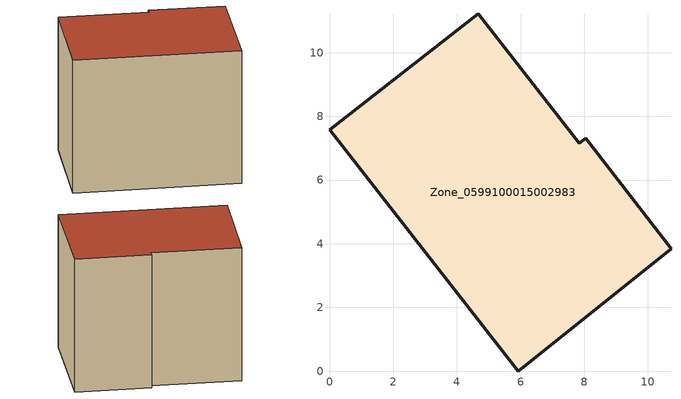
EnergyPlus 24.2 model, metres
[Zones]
Zone_0599100015002983
 floor ground (C_G): 5.93,0 0,7.58 4.68,11.22 7.84,7.15 8.05,7.31 10.72,3.85 z0.76
 wall outside (C_F): 7.84,7.15 4.68,11.22 0,7.58 5.93,0 10.72,3.85 8.05,7.31 7.84,7.15 z0.76:8.98
 roof outside (C_R): 10.72,3.85 8.05,7.31 7.84,7.15 4.68,11.22 0,7.58 5.93,0 z8.98
[BUILDING]
Pand.0599100015002983: North Axis=0; Terrain=City; Loads Convergence Tolerance Value=0.04; Temperature Convergence Tolerance Value=0.4; Solar Distribution=FullExterior; Maximum Number of Warmup Days=25; Minimum Number of Warmup Days=1
[Site:Location]
Rotterdam.The.Hague.AP_ZH_NLD Design_Conditions: Latitude=51.96; Longitude=4.45; Time Zone=1; Elevation=-4.5
[SITE:GROUNDTEMPERATURE:BUILDINGSURFACE]
18, 18, 18, 18, 18, 18, 18, 18, 18, 18, 18, 18
[MATERIAL] Thermal Absorptance=0.9; Solar Absorptance=0.7; Visible Absorptance=0.7
Name | Roughness | Thickness | Conductivity | Density | Specific Heat
G.TI.1975-1991 | MediumSmooth | 0.15 | 0.288461 | 540 | 1210
F.TI.1975-1991 | Rough | 0.3 | 0.230769 | 1920 | 840
R.TI.1975-1991 | MediumRough | 0.2 | 0.153846 | 1500 | 1000
[CONSTRUCTION]
C_G: G.TI.1975-1991
C_F: F.TI.1975-1991
C_R: R.TI.1975-1991
[ZONE]
Zone_0599100015002983: Type=1; Multiplier=1; Ceiling Height=Autocalculate; Volume=Autocalculate; Floor Area=autocalculate; Part of Total Floor Area=Yes
[ZONEINFILTRATION:DESIGNFLOWRATE]
Infil_Zone_0599100015002983: Zone or ZoneList or Space or SpaceList=Zone_0599100015002983; Schedule=AlwaysOn; Design Flow Rate Calculation Method=Flow/Area; Flow Rate per Floor Area=0.003; Constant Term Coefficient=1; Temperature Term Coefficient=0; Velocity Term Coefficient=0; Velocity Squared Term Coefficient=0
[HVACTEMPLATE:ZONE:IDEALLOADSAIRSYSTEM]
Zone_0599100015002983: Maximum Heating Supply Air Temperature=50; Minimum Cooling Supply Air Temperature=13; Maximum Heating Supply Air Humidity Ratio=0.0156; Minimum Cooling Supply Air Humidity Ratio=0.0077; Heating Limit=NoLimit; Cooling Limit=NoLimit; Dehumidification Control Type=ConstantSensibleHeatRatio; Cooling Sensible Heat Ratio=0.7; Dehumidification Setpoint=60; Humidification Control Type=None; Humidification Setpoint=30; Outdoor Air Method=None; Outdoor Air Flow Rate per Person=0.00944; Outdoor Air Flow Rate per Zone Floor Area=0; Outdoor Air Flow Rate per Zone=0; Demand Controlled Ventilation Type=None; Outdoor Air Economizer Type=NoEconomizer; Heat Recovery Type=None; Sensible Heat Recovery Effectiveness=0.7; Latent Heat Recovery Effectiveness=0.65
[ZONECONTROL:THERMOSTAT]
ThermostatControl_Zone_0599100015002983: Zone or ZoneList=Zone_0599100015002983; Control Type Schedule=DualSetpointControlType; Control 1=Thermostat_Zone_0599100015002983; Temperature Difference Between Cutout And Setpoint=0
[THERMOSTATSETPOINT:DUALSETPOINT]
Thermostat_Zone_0599100015002983: Heating Setpoint Temperature Schedule=HeatingSetpoint_Zone_0599100015002983; Cooling Setpoint Temperature Schedule=CoolingSetpoint_Zone_0599100015002983
[SCHEDULE:COMPACT]
HeatingSetpoint_Zone_0599100015002983: Through: 12/31, For: AllDays, Until: 24:00, 21
CoolingSetpoint_Zone_0599100015002983: Through: 12/31, For: AllDays, Until: 24:00, 24
DualSetpointControlType: Through: 12/31, For: AllDays, Until: 24:00, 4
AlwaysOn: Through: 12/31, For: AllDays, Until: 24:00, 1
